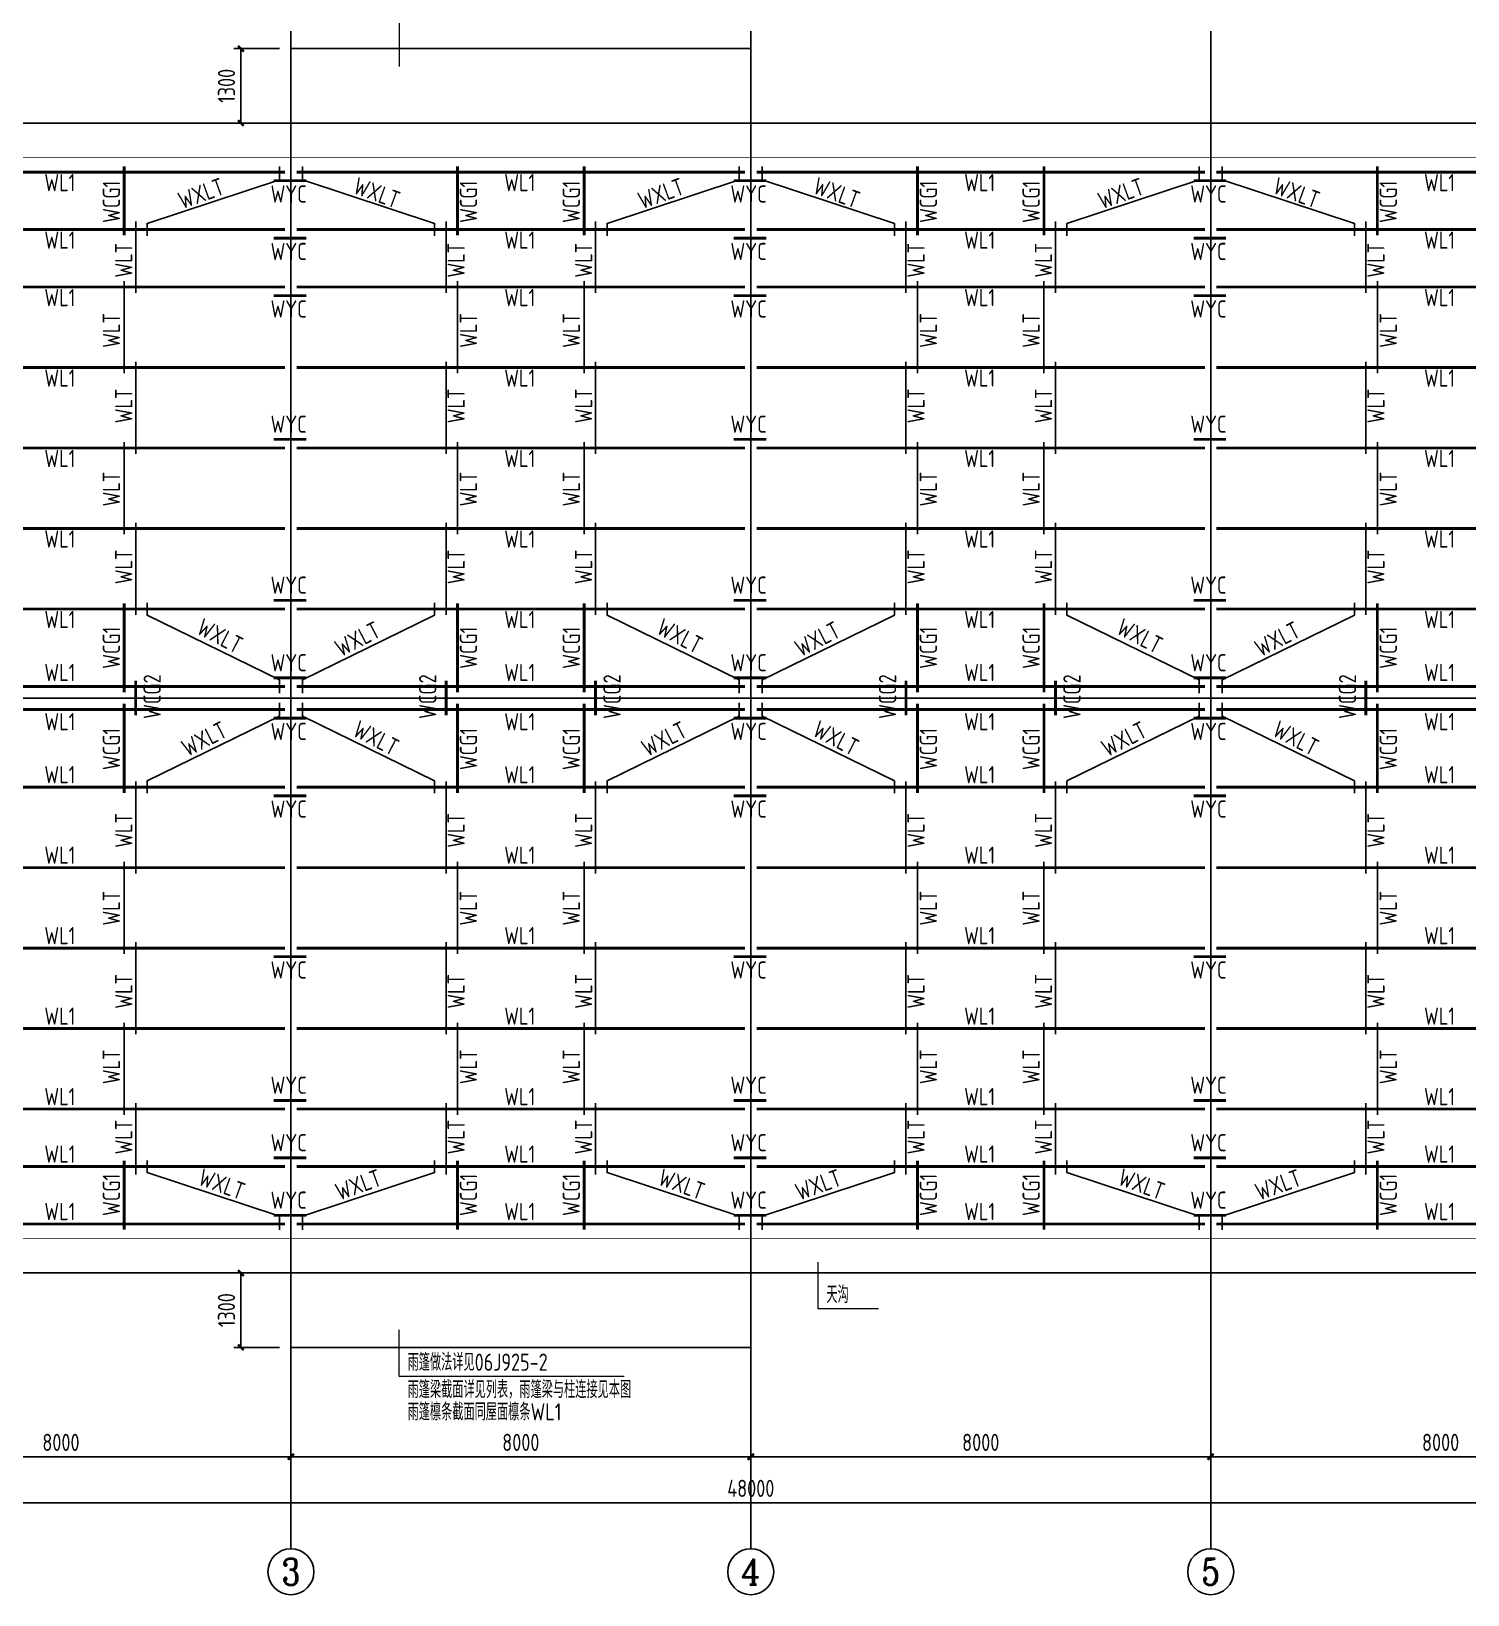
# Model space of a CAD drawing. Header units: millimetres. Extents: x 866561 to 877878, y 40199 to 44891.
# Drawn here: x 872449.4 to 872699.3, y 40438.3 to 40710.3 of the extents above; entities that cross this region are included whole.
import ezdxf
from ezdxf.enums import TextEntityAlignment as Align

# ---------------------------------------------------------------- set-up
doc = ezdxf.new("R2010")
doc.units = ezdxf.units.MM
doc.header["$LTSCALE"] = 1000
doc.header["$MEASUREMENT"] = 0
doc.linetypes.add('DOTE', pattern=[2.42, 2, -0.2, 0.02, -0.2])
for name, color, linetype in [('1307', 7, 'Continuous'), ('AXIS', 3, 'Continuous'), ('AXIS_TEXT', 7, 'Continuous'), ('DIM', 7, 'Continuous'), ('DOTE', 1, 'DOTE'), ('M_Prof', 2, 'Continuous'), ('标注', 7, 'Continuous'), ('檩条', 34, 'Continuous')]:
    doc.layers.add(name, color=color, linetype=linetype)
doc.layers.add('_0', color=7, linetype='Continuous', lineweight=25)
doc.layers.add('LZ', color=64, linetype='Continuous', lineweight=9)
doc.styles.add('_TCH_AXIS', font='COMPLEX', dxfattribs={"bigfont": 'GBCBIG'})
doc.styles.add('COMPLEX', font='COMPLEX')
doc.styles.add('GBHZ', font='gbenor.shx', dxfattribs={"width": 0.9, "bigfont": 'gbcbig.shx'})
doc.dimstyles.new('Y100', dxfattribs={"dimscale": 0, "dimtxt": 3, "dimasz": 0.01, "dimexe": 1.2, "dimexo": 2, "dimgap": 1, "dimtad": 1, "dimdec": 0, "dimlfac": 100, "dimzin": 0, "dimdsep": 46, "dimtxsty": 'GBHZ', "dimblk": 'DX', "dimcen": 0.09, "dimdle": 1, "dimclrd": 7, "dimclre": 7, "dimclrt": 7, "dimadec": 0, "dimazin": 0, "dimtfac": 1, "dimtdec": 0, "dimtix": 1, "dimtmove": 2, "dimatfit": 3, "dimldrblk": 'DX', "dimfxl": 0, "dimtolj": 1, "dimtzin": 0, "dimarcsym": 0})

# ---------------------------------------------------------------- blocks, each defined once
blk = doc.blocks.new('_AXISO')
blk.add_circle((0, 0), 0.5)
at = {"layer": 'AXIS_TEXT', "style": 'COMPLEX', "width": 1.041667}
blk.add_attdef('A', text='', height=0.56, dxfattribs=at).set_placement((-0.25, -0.28), (0.25, -0.28), align=Align.FIT)
blk = doc.blocks.new('DX')
at = {"color": 0, "linetype": 'ByBlock', "const_width": 40}
blk.add_lwpolyline([(-54, -51), (46, 49)], dxfattribs=at)
blk = doc.blocks.new('*D500')
at = {"layer": 'Defpoints', "color": 0, "transparency": 16777216}
for p in [(872414.6, 40478.3), (872494.6, 40478.3), (872494.6, 40462.3)]:
    blk.add_point(p, dxfattribs=at)
at = {"layer": 'dim', "color": 7, "lineweight": -2, "transparency": 16777216}
for p, q in [((872414.6, 40476.3), (872414.6, 40461.1)), ((872494.6, 40476.3), (872494.6, 40461.1)), ((872414.61, 40462.3), (872494.59, 40462.3))]:
    blk.add_line(p, q, dxfattribs=at)
at = {"layer": 'dim', "color": 7, "lineweight": -2, "transparency": 16777216, "xscale": 0.01, "yscale": 0.01, "zscale": 0.01, "rotation": 180}
blk.add_blockref('DX', (872414.6, 40462.3), dxfattribs=at)
at = {"layer": 'dim', "color": 7, "lineweight": -2, "transparency": 16777216, "xscale": 0.01, "yscale": 0.01, "zscale": 0.01}
blk.add_blockref('DX', (872494.6, 40462.3), dxfattribs=at)
at = {"layer": 'dim', "color": 7, "transparency": 16777216, "insert": (872454.6, 40464.8), "char_height": 3, "attachment_point": 5, "style": 'GBHZ'}
blk.add_mtext('\\A1;8000', dxfattribs=at)
blk = doc.blocks.new('*D501')
at = {"layer": 'Defpoints', "color": 0, "transparency": 16777216}
for p in [(872494.6, 40478.3), (872574.6, 40478.3), (872574.6, 40462.3)]:
    blk.add_point(p, dxfattribs=at)
at = {"layer": 'dim', "color": 7, "lineweight": -2, "transparency": 16777216}
for p, q in [((872494.6, 40476.3), (872494.6, 40461.1)), ((872574.6, 40476.3), (872574.6, 40461.1)), ((872494.61, 40462.3), (872574.59, 40462.3))]:
    blk.add_line(p, q, dxfattribs=at)
at = {"layer": 'dim', "color": 7, "lineweight": -2, "transparency": 16777216, "xscale": 0.01, "yscale": 0.01, "zscale": 0.01, "rotation": 180}
blk.add_blockref('DX', (872494.6, 40462.3), dxfattribs=at)
at = {"layer": 'dim', "color": 7, "lineweight": -2, "transparency": 16777216, "xscale": 0.01, "yscale": 0.01, "zscale": 0.01}
blk.add_blockref('DX', (872574.6, 40462.3), dxfattribs=at)
at = {"layer": 'dim', "color": 7, "transparency": 16777216, "insert": (872534.6, 40464.8), "char_height": 3, "attachment_point": 5, "style": 'GBHZ'}
blk.add_mtext('\\A1;8000', dxfattribs=at)
blk = doc.blocks.new('*D502')
at = {"layer": 'Defpoints', "color": 0, "transparency": 16777216}
for p in [(872574.6, 40478.3), (872654.6, 40478.3), (872654.6, 40462.3)]:
    blk.add_point(p, dxfattribs=at)
at = {"layer": 'dim', "color": 7, "lineweight": -2, "transparency": 16777216}
for p, q in [((872574.6, 40476.3), (872574.6, 40461.1)), ((872654.6, 40476.3), (872654.6, 40461.1)), ((872574.61, 40462.3), (872654.59, 40462.3))]:
    blk.add_line(p, q, dxfattribs=at)
at = {"layer": 'dim', "color": 7, "lineweight": -2, "transparency": 16777216, "xscale": 0.01, "yscale": 0.01, "zscale": 0.01, "rotation": 180}
blk.add_blockref('DX', (872574.6, 40462.3), dxfattribs=at)
at = {"layer": 'dim', "color": 7, "lineweight": -2, "transparency": 16777216, "xscale": 0.01, "yscale": 0.01, "zscale": 0.01}
blk.add_blockref('DX', (872654.6, 40462.3), dxfattribs=at)
at = {"layer": 'dim', "color": 7, "transparency": 16777216, "insert": (872614.6, 40464.8), "char_height": 3, "attachment_point": 5, "style": 'GBHZ'}
blk.add_mtext('\\A1;8000', dxfattribs=at)
blk = doc.blocks.new('*D503')
at = {"layer": 'Defpoints', "color": 0, "transparency": 16777216}
for p in [(872654.6, 40478.3), (872734.6, 40478.3), (872734.6, 40462.3)]:
    blk.add_point(p, dxfattribs=at)
at = {"layer": 'dim', "color": 7, "lineweight": -2, "transparency": 16777216}
for p, q in [((872654.6, 40476.3), (872654.6, 40461.1)), ((872734.6, 40476.3), (872734.6, 40461.1)), ((872654.61, 40462.3), (872734.59, 40462.3))]:
    blk.add_line(p, q, dxfattribs=at)
at = {"layer": 'dim', "color": 7, "lineweight": -2, "transparency": 16777216, "xscale": 0.01, "yscale": 0.01, "zscale": 0.01, "rotation": 180}
blk.add_blockref('DX', (872654.6, 40462.3), dxfattribs=at)
at = {"layer": 'dim', "color": 7, "lineweight": -2, "transparency": 16777216, "xscale": 0.01, "yscale": 0.01, "zscale": 0.01}
blk.add_blockref('DX', (872734.6, 40462.3), dxfattribs=at)
at = {"layer": 'dim', "color": 7, "transparency": 16777216, "insert": (872694.6, 40464.8), "char_height": 3, "attachment_point": 5, "style": 'GBHZ'}
blk.add_mtext('\\A1;8000', dxfattribs=at)
blk = doc.blocks.new('*D505')
at = {"layer": 'Defpoints', "color": 0, "transparency": 16777216}
for p in [(872334.6, 40478.3), (872814.6, 40478.3), (872334.6, 40454.3)]:
    blk.add_point(p, dxfattribs=at)
at = {"layer": 'dim', "color": 7, "lineweight": -2, "transparency": 16777216}
for p, q in [((872334.6, 40476.3), (872334.6, 40453.1)), ((872814.6, 40476.3), (872814.6, 40453.1)), ((872814.59, 40454.3), (872334.61, 40454.3))]:
    blk.add_line(p, q, dxfattribs=at)
at = {"layer": 'dim', "color": 7, "lineweight": -2, "transparency": 16777216, "xscale": 0.01, "yscale": 0.01, "zscale": 0.01, "rotation": 180}
blk.add_blockref('DX', (872334.6, 40454.3), dxfattribs=at)
at = {"layer": 'dim', "color": 7, "lineweight": -2, "transparency": 16777216, "xscale": 0.01, "yscale": 0.01, "zscale": 0.01}
blk.add_blockref('DX', (872814.6, 40454.3), dxfattribs=at)
at = {"layer": 'dim', "color": 7, "transparency": 16777216, "insert": (872574.6, 40456.8), "char_height": 3, "attachment_point": 5, "style": 'GBHZ'}
blk.add_mtext('\\A1;48000', dxfattribs=at)
blk = doc.blocks.new('*D574')
at = {"layer": 'Defpoints', "color": 0, "transparency": 16777216}
for p in [(872494.6, 40707.3), (872485.9, 40694.3), (872494.6, 40694.3)]:
    blk.add_point(p, dxfattribs=at)
at = {"layer": 'M_Prof', "color": 7, "lineweight": -2, "transparency": 16777216}
for p, q in [((872492.6, 40707.3), (872484.7, 40707.3)), ((872485.9, 40707.29), (872485.9, 40694.31)), ((872492.6, 40694.3), (872484.7, 40694.3))]:
    blk.add_line(p, q, dxfattribs=at)
at = {"layer": 'M_Prof', "color": 7, "lineweight": -2, "transparency": 16777216, "xscale": 0.01, "yscale": 0.01, "zscale": 0.01}
for p, rotation in [((872485.9, 40707.3), 90), ((872485.9, 40694.3), 270)]:
    blk.add_blockref('DX', p, dxfattribs=dict(at, rotation=rotation))
at = {"layer": 'M_Prof', "color": 7, "transparency": 16777216, "insert": (872483.4, 40700.8), "char_height": 3, "attachment_point": 5, "rotation": 90, "style": 'GBHZ'}
blk.add_mtext('\\A1;1300', dxfattribs=at)
blk = doc.blocks.new('*D575')
at = {"layer": 'Defpoints', "color": 0, "transparency": 16777216}
for p in [(872485.9, 40494.3), (872494.6, 40494.3), (872494.6, 40481.3)]:
    blk.add_point(p, dxfattribs=at)
at = {"layer": 'M_Prof', "color": 7, "lineweight": -2, "transparency": 16777216}
for p, q in [((872492.6, 40494.3), (872484.7, 40494.3)), ((872485.9, 40481.31), (872485.9, 40494.29)), ((872492.6, 40481.3), (872484.7, 40481.3))]:
    blk.add_line(p, q, dxfattribs=at)
at = {"layer": 'M_Prof', "color": 7, "lineweight": -2, "transparency": 16777216, "xscale": 0.01, "yscale": 0.01, "zscale": 0.01}
for p, rotation in [((872485.9, 40494.3), 90), ((872485.9, 40481.3), 270)]:
    blk.add_blockref('DX', p, dxfattribs=dict(at, rotation=rotation))
at = {"layer": 'M_Prof', "color": 7, "transparency": 16777216, "insert": (872483.4, 40487.8), "char_height": 3, "attachment_point": 5, "rotation": 90, "style": 'GBHZ'}
blk.add_mtext('\\A1;1300', dxfattribs=at)

msp = doc.modelspace()

# ---------------------------------------------------------------- linework, layer by layer
at = {"layer": '_0', "color": 0, "const_width": 0.3}
for points in [[(872494.598, 40694.296), (872494.598, 40707.296), (872574.598, 40707.296), (872574.598, 40694.296)], [(872494.598, 40494.296), (872494.598, 40481.296), (872574.598, 40481.296), (872574.598, 40494.296)]]:
    msp.add_lwpolyline(points, dxfattribs=at)
at = {"layer": 'AXIS', "color": 0}
for p, q in [((872494.598, 40478.296), (872494.598, 40446.296)), ((872574.598, 40478.296), (872574.598, 40446.296)), ((872654.598, 40478.296), (872654.598, 40446.296))]:
    msp.add_line(p, q, dxfattribs=at)
at = {"layer": 'DOTE', "linetype": 'DOTE'}
for p, q in [((872494.598, 40478.296), (872494.598, 40710.296)), ((872574.598, 40478.296), (872574.598, 40710.296)), ((872654.598, 40478.296), (872654.598, 40710.296)), ((872318.598, 40694.296), (872830.598, 40694.296)), ((872318.598, 40594.296), (872830.598, 40594.296)), ((872830.598, 40494.296), (872318.598, 40494.296))]:
    msp.add_line(p, q, dxfattribs=at)
at = {"layer": 'LZ'}
for p, q in [((872513.459, 40718.691), (872513.459, 40704.184)), ((872586.307, 40488.038), (872586.307, 40496.175)), ((872596.801, 40488.038), (872586.307, 40488.038)), ((872513.459, 40476.272), (872513.459, 40484.408)), ((872552.578, 40476.272), (872513.459, 40476.272))]:
    msp.add_line(p, q, dxfattribs=at)
at = {"layer": '标注', "const_width": 0.15}
for points in [[(872331.598, 40694.296), (872331.598, 40688.296), (872817.598, 40688.296), (872817.598, 40694.296)], [(872331.598, 40494.296), (872331.598, 40500.296), (872817.598, 40500.296), (872817.598, 40494.296)]]:
    msp.add_lwpolyline(points, close=True, dxfattribs=at)
at = {"layer": '檩条', "color": 4, "linetype": 'ByBlock'}
for p, q in [((872467.598, 40664.796), (872467.598, 40677.187)), ((872521.598, 40664.796), (872521.598, 40677.187)), ((872547.598, 40664.796), (872547.598, 40677.187)), ((872601.598, 40664.796), (872601.598, 40677.187)), ((872627.598, 40664.796), (872627.598, 40677.187)), ((872681.598, 40664.796), (872681.598, 40677.187)), ((872467.598, 40636.796), (872467.598, 40652.796)), ((872521.598, 40636.796), (872521.598, 40652.796)), ((872547.598, 40636.796), (872547.598, 40652.796)), ((872601.598, 40636.796), (872601.598, 40652.796)), ((872627.598, 40636.796), (872627.598, 40652.796)), ((872681.598, 40636.796), (872681.598, 40652.796)), ((872467.598, 40608.796), (872467.598, 40624.796)), ((872521.598, 40608.796), (872521.598, 40624.796)), ((872547.598, 40608.796), (872547.598, 40624.796)), ((872601.598, 40608.796), (872601.598, 40624.796)), ((872627.598, 40608.796), (872627.598, 40624.796)), ((872681.598, 40608.796), (872681.598, 40624.796)), ((872467.598, 40579.796), (872467.598, 40563.796)), ((872521.598, 40579.796), (872521.598, 40563.796)), ((872547.598, 40579.796), (872547.598, 40563.796)), ((872601.598, 40579.796), (872601.598, 40563.796)), ((872627.598, 40579.796), (872627.598, 40563.796)), ((872681.598, 40579.796), (872681.598, 40563.796)), ((872467.598, 40551.796), (872467.598, 40535.796)), ((872521.598, 40551.796), (872521.598, 40535.796)), ((872547.598, 40551.796), (872547.598, 40535.796)), ((872601.598, 40551.796), (872601.598, 40535.796)), ((872627.598, 40551.796), (872627.598, 40535.796)), ((872681.598, 40551.796), (872681.598, 40535.796)), ((872467.598, 40523.796), (872467.598, 40511.406)), ((872521.598, 40523.796), (872521.598, 40511.406)), ((872547.598, 40523.796), (872547.598, 40511.406)), ((872601.598, 40523.796), (872601.598, 40511.406)), ((872627.598, 40523.796), (872627.598, 40511.406)), ((872681.598, 40523.796), (872681.598, 40511.406))]:
    msp.add_line(p, q, dxfattribs=at)
at = {"layer": '檩条', "color": 4}
for p, q in [((872465.598, 40666.796), (872465.598, 40650.796)), ((872523.598, 40666.796), (872523.598, 40650.796)), ((872545.598, 40666.796), (872545.598, 40650.796)), ((872603.598, 40666.796), (872603.598, 40650.796)), ((872625.598, 40666.796), (872625.598, 40650.796)), ((872683.598, 40666.796), (872683.598, 40650.796)), ((872465.598, 40638.796), (872465.598, 40622.796)), ((872523.598, 40638.796), (872523.598, 40622.796)), ((872545.598, 40638.796), (872545.598, 40622.796)), ((872603.598, 40638.796), (872603.598, 40622.796)), ((872625.598, 40638.796), (872625.598, 40622.796)), ((872683.598, 40638.796), (872683.598, 40622.796)), ((872465.598, 40549.796), (872465.598, 40565.796)), ((872523.598, 40549.796), (872523.598, 40565.796)), ((872545.598, 40549.796), (872545.598, 40565.796)), ((872603.598, 40549.796), (872603.598, 40565.796)), ((872625.598, 40549.796), (872625.598, 40565.796)), ((872683.598, 40549.796), (872683.598, 40565.796)), ((872465.598, 40521.796), (872465.598, 40537.796)), ((872523.598, 40521.796), (872523.598, 40537.796)), ((872545.598, 40521.796), (872545.598, 40537.796)), ((872603.598, 40521.796), (872603.598, 40537.796)), ((872625.598, 40521.796), (872625.598, 40537.796)), ((872683.598, 40521.796), (872683.598, 40537.796))]:
    msp.add_line(p, q, dxfattribs=at)
at = {"layer": '檩条', "color": 4, "const_width": 0.5}
for points in [[(872493.598, 40685.796), (872415.598, 40685.796)], [(872465.598, 40686.796), (872465.598, 40674.796)], [(872573.598, 40685.796), (872495.598, 40685.796)], [(872523.598, 40686.796), (872523.598, 40674.796)], [(872545.598, 40686.796), (872545.598, 40674.796)], [(872653.598, 40685.796), (872575.598, 40685.796)], [(872603.598, 40686.796), (872603.598, 40674.796)], [(872625.598, 40686.796), (872625.598, 40674.796)], [(872733.598, 40685.796), (872655.598, 40685.796)], [(872683.598, 40686.796), (872683.598, 40674.796)], [(872493.598, 40675.796), (872415.598, 40675.796)], [(872573.598, 40675.796), (872495.598, 40675.796)], [(872653.598, 40675.796), (872575.598, 40675.796)], [(872733.598, 40675.796), (872655.598, 40675.796)], [(872493.598, 40665.796), (872415.598, 40665.796)], [(872573.598, 40665.796), (872495.598, 40665.796)], [(872653.598, 40665.796), (872575.598, 40665.796)], [(872733.598, 40665.796), (872655.598, 40665.796)], [(872415.598, 40651.796), (872493.598, 40651.796)], [(872495.598, 40651.796), (872573.598, 40651.796)], [(872575.598, 40651.796), (872653.598, 40651.796)], [(872655.598, 40651.796), (872733.598, 40651.796)], [(872415.598, 40637.796), (872493.598, 40637.796)], [(872495.598, 40637.796), (872573.598, 40637.796)], [(872575.598, 40637.796), (872653.598, 40637.796)], [(872655.598, 40637.796), (872733.598, 40637.796)], [(872415.598, 40623.796), (872493.598, 40623.796)], [(872495.598, 40623.796), (872573.598, 40623.796)], [(872575.598, 40623.796), (872653.598, 40623.796)], [(872655.598, 40623.796), (872733.598, 40623.796)], [(872415.598, 40609.796), (872493.598, 40609.796)], [(872465.598, 40595.296), (872465.598, 40610.796)], [(872495.598, 40609.796), (872573.598, 40609.796)], [(872523.598, 40595.296), (872523.598, 40610.796)], [(872545.598, 40595.296), (872545.598, 40610.796)], [(872575.598, 40609.796), (872653.598, 40609.796)], [(872603.598, 40595.296), (872603.598, 40610.796)], [(872625.598, 40595.296), (872625.598, 40610.796)], [(872655.598, 40609.796), (872733.598, 40609.796)], [(872683.598, 40595.296), (872683.598, 40610.796)], [(872415.598, 40596.296), (872493.598, 40596.296)], [(872467.598, 40597.296), (872467.598, 40591.296)], [(872495.598, 40596.296), (872573.598, 40596.296)], [(872521.598, 40597.296), (872521.598, 40591.296)], [(872547.598, 40597.296), (872547.598, 40591.296)], [(872575.598, 40596.296), (872653.598, 40596.296)], [(872601.598, 40597.296), (872601.598, 40591.296)], [(872627.598, 40597.296), (872627.598, 40591.296)], [(872655.598, 40596.296), (872733.598, 40596.296)], [(872681.598, 40597.296), (872681.598, 40591.296)], [(872465.598, 40593.296), (872465.598, 40577.796)], [(872523.598, 40593.296), (872523.598, 40577.796)], [(872545.598, 40593.296), (872545.598, 40577.796)], [(872603.598, 40593.296), (872603.598, 40577.796)], [(872625.598, 40593.296), (872625.598, 40577.796)], [(872683.598, 40593.296), (872683.598, 40577.796)], [(872415.598, 40592.296), (872493.598, 40592.296)], [(872495.598, 40592.296), (872573.598, 40592.296)], [(872575.598, 40592.296), (872653.598, 40592.296)], [(872655.598, 40592.296), (872733.598, 40592.296)], [(872415.598, 40578.796), (872493.598, 40578.796)], [(872495.598, 40578.796), (872573.598, 40578.796)], [(872575.598, 40578.796), (872653.598, 40578.796)], [(872655.598, 40578.796), (872733.598, 40578.796)], [(872415.598, 40564.796), (872493.598, 40564.796)], [(872495.598, 40564.796), (872573.598, 40564.796)], [(872575.598, 40564.796), (872653.598, 40564.796)], [(872655.598, 40564.796), (872733.598, 40564.796)], [(872415.598, 40550.796), (872493.598, 40550.796)], [(872495.598, 40550.796), (872573.598, 40550.796)], [(872575.598, 40550.796), (872653.598, 40550.796)], [(872655.598, 40550.796), (872733.598, 40550.796)], [(872415.598, 40536.796), (872493.598, 40536.796)], [(872495.598, 40536.796), (872573.598, 40536.796)], [(872575.598, 40536.796), (872653.598, 40536.796)], [(872655.598, 40536.796), (872733.598, 40536.796)], [(872493.598, 40522.796), (872415.598, 40522.796)], [(872573.598, 40522.796), (872495.598, 40522.796)], [(872653.598, 40522.796), (872575.598, 40522.796)], [(872733.598, 40522.796), (872655.598, 40522.796)], [(872493.598, 40512.796), (872415.598, 40512.796)], [(872465.598, 40501.796), (872465.598, 40513.796)], [(872573.598, 40512.796), (872495.598, 40512.796)], [(872523.598, 40501.796), (872523.598, 40513.796)], [(872545.598, 40501.796), (872545.598, 40513.796)], [(872653.598, 40512.796), (872575.598, 40512.796)], [(872603.598, 40501.796), (872603.598, 40513.796)], [(872625.598, 40501.796), (872625.598, 40513.796)], [(872733.598, 40512.796), (872655.598, 40512.796)], [(872683.598, 40501.796), (872683.598, 40513.796)], [(872493.598, 40502.796), (872415.598, 40502.796)], [(872573.598, 40502.796), (872495.598, 40502.796)], [(872653.598, 40502.796), (872575.598, 40502.796)], [(872733.598, 40502.796), (872655.598, 40502.796)]]:
    msp.add_lwpolyline(points, dxfattribs=at)
at = {"layer": '檩条', "color": 4, "linetype": 'ByBlock'}
for points in [[(872492.598, 40686.797), (872492.598, 40684.447), (872469.598, 40676.866), (872469.598, 40674.726)], [(872496.598, 40686.797), (872496.598, 40684.447), (872519.598, 40676.866), (872519.598, 40674.726)], [(872572.598, 40686.797), (872572.598, 40684.447), (872549.598, 40676.866), (872549.598, 40674.726)], [(872576.598, 40686.797), (872576.598, 40684.447), (872599.598, 40676.866), (872599.598, 40674.726)], [(872652.598, 40686.797), (872652.598, 40684.447), (872629.598, 40676.866), (872629.598, 40674.726)], [(872656.598, 40686.797), (872656.598, 40684.447), (872679.598, 40676.866), (872679.598, 40674.726)], [(872492.598, 40595.121), (872492.598, 40597.471), (872469.598, 40608.726), (872469.598, 40610.866)], [(872496.598, 40595.121), (872496.598, 40597.471), (872519.598, 40608.726), (872519.598, 40610.866)], [(872572.598, 40595.121), (872572.598, 40597.471), (872549.598, 40608.726), (872549.598, 40610.866)], [(872576.598, 40595.121), (872576.598, 40597.471), (872599.598, 40608.726), (872599.598, 40610.866)], [(872652.598, 40595.121), (872652.598, 40597.471), (872629.598, 40608.726), (872629.598, 40610.866)], [(872656.598, 40595.121), (872656.598, 40597.471), (872679.598, 40608.726), (872679.598, 40610.866)], [(872492.598, 40593.471), (872492.598, 40591.121), (872469.598, 40579.866), (872469.598, 40577.726)], [(872496.598, 40593.471), (872496.598, 40591.121), (872519.598, 40579.866), (872519.598, 40577.726)], [(872572.598, 40593.471), (872572.598, 40591.121), (872549.598, 40579.866), (872549.598, 40577.726)], [(872576.598, 40593.471), (872576.598, 40591.121), (872599.598, 40579.866), (872599.598, 40577.726)], [(872652.598, 40593.471), (872652.598, 40591.121), (872629.598, 40579.866), (872629.598, 40577.726)], [(872656.598, 40593.471), (872656.598, 40591.121), (872679.598, 40579.866), (872679.598, 40577.726)], [(872492.598, 40501.795), (872492.598, 40504.146), (872469.598, 40511.726), (872469.598, 40513.866)], [(872496.598, 40501.795), (872496.598, 40504.146), (872519.598, 40511.726), (872519.598, 40513.866)], [(872572.598, 40501.795), (872572.598, 40504.146), (872549.598, 40511.726), (872549.598, 40513.866)], [(872576.598, 40501.795), (872576.598, 40504.146), (872599.598, 40511.726), (872599.598, 40513.866)], [(872652.598, 40501.795), (872652.598, 40504.146), (872629.598, 40511.726), (872629.598, 40513.866)], [(872656.598, 40501.795), (872656.598, 40504.146), (872679.598, 40511.726), (872679.598, 40513.866)]]:
    msp.add_lwpolyline(points, dxfattribs=at)
at = {"layer": '檩条', "color": 6, "const_width": 0.5}
for points in [[(872491.615, 40684.296), (872497.282, 40684.296)], [(872571.615, 40684.296), (872577.282, 40684.296)], [(872651.615, 40684.296), (872657.282, 40684.296)], [(872491.615, 40674.296), (872497.282, 40674.296)], [(872571.615, 40674.296), (872577.282, 40674.296)], [(872651.615, 40674.296), (872657.282, 40674.296)], [(872491.615, 40664.296), (872497.282, 40664.296)], [(872571.615, 40664.296), (872577.282, 40664.296)], [(872651.615, 40664.296), (872657.282, 40664.296)], [(872491.615, 40639.296), (872497.282, 40639.296)], [(872571.615, 40639.296), (872577.282, 40639.296)], [(872651.615, 40639.296), (872657.282, 40639.296)], [(872491.615, 40611.296), (872497.282, 40611.296)], [(872571.615, 40611.296), (872577.282, 40611.296)], [(872651.615, 40611.296), (872657.282, 40611.296)], [(872491.615, 40597.796), (872497.282, 40597.796)], [(872571.615, 40597.796), (872577.282, 40597.796)], [(872651.615, 40597.796), (872657.282, 40597.796)], [(872491.615, 40590.796), (872497.282, 40590.796)], [(872571.615, 40590.796), (872577.282, 40590.796)], [(872651.615, 40590.796), (872657.282, 40590.796)], [(872491.615, 40577.296), (872497.282, 40577.296)], [(872571.615, 40577.296), (872577.282, 40577.296)], [(872651.615, 40577.296), (872657.282, 40577.296)], [(872491.615, 40549.296), (872497.282, 40549.296)], [(872571.615, 40549.296), (872577.282, 40549.296)], [(872651.615, 40549.296), (872657.282, 40549.296)], [(872491.615, 40524.296), (872497.282, 40524.296)], [(872571.615, 40524.296), (872577.282, 40524.296)], [(872651.615, 40524.296), (872657.282, 40524.296)], [(872491.615, 40514.296), (872497.282, 40514.296)], [(872571.615, 40514.296), (872577.282, 40514.296)], [(872651.615, 40514.296), (872657.282, 40514.296)], [(872491.615, 40504.296), (872497.282, 40504.296)], [(872571.615, 40504.296), (872577.282, 40504.296)], [(872651.615, 40504.296), (872657.282, 40504.296)]]:
    msp.add_lwpolyline(points, dxfattribs=at)

# ---------------------------------------------------------------- block references
at = {"layer": 'AXIS', "color": 0}
ref = msp.add_blockref('_AXISO', (872494.598, 40442.296), dxfattribs=dict(at, xscale=8, yscale=8, zscale=8))
ref.add_attrib('A', '3', dxfattribs={"layer": 'AXIS_TEXT', "color": 0, "height": 4.659, "style": '_TCH_AXIS'}).set_placement((872493.045, 40439.967), (872496.151, 40439.967), align=Align.FIT)
ref = msp.add_blockref('_AXISO', (872574.598, 40442.296), dxfattribs=dict(at, xscale=8, yscale=8, zscale=8))
ref.add_attrib('A', '4', dxfattribs={"layer": 'AXIS_TEXT', "color": 0, "height": 4.454, "style": '_TCH_AXIS'}).set_placement((872572.901, 40440.069), (872576.295, 40440.069), align=Align.FIT)
ref = msp.add_blockref('_AXISO', (872654.598, 40442.296), dxfattribs=dict(at, xscale=8, yscale=8, zscale=8))
ref.add_attrib('A', '5', dxfattribs={"layer": 'AXIS_TEXT', "color": 0, "height": 4.659, "style": '_TCH_AXIS'}).set_placement((872653.045, 40439.967), (872656.151, 40439.967), align=Align.FIT)

# ---------------------------------------------------------------- texts
at = {"layer": '1307', "style": 'GBHZ', "width": 0.9}
for s, p in [('WL1', (872451.72, 40682.466)), ('WL1', (872531.72, 40682.466)), ('WL1', (872611.72, 40682.466)), ('WL1', (872691.72, 40682.466)), ('WL1', (872451.72, 40672.466)), ('WL1', (872531.72, 40672.466)), ('WL1', (872611.72, 40672.466)), ('WL1', (872691.72, 40672.466)), ('WL1', (872451.72, 40662.466)), ('WL1', (872531.72, 40662.466)), ('WL1', (872611.72, 40662.466)), ('WL1', (872691.72, 40662.466)), ('WL1', (872451.72, 40648.466)), ('WL1', (872531.72, 40648.466)), ('WL1', (872611.72, 40648.466)), ('WL1', (872691.72, 40648.466)), ('WL1', (872451.72, 40634.466)), ('WL1', (872531.72, 40634.466)), ('WL1', (872611.72, 40634.466)), ('WL1', (872691.72, 40634.466)), ('WL1', (872451.72, 40620.466)), ('WL1', (872531.72, 40620.466)), ('WL1', (872611.72, 40620.466)), ('WL1', (872691.72, 40620.466)), ('WL1', (872451.72, 40606.466)), ('WL1', (872531.72, 40606.466)), ('WL1', (872611.72, 40606.466)), ('WL1', (872691.72, 40606.466)), ('WL1', (872451.72, 40597.238)), ('WL1', (872531.72, 40597.238)), ('WL1', (872611.72, 40597.238)), ('WL1', (872691.72, 40597.238)), ('WL1', (872451.72, 40588.688)), ('WL1', (872531.72, 40588.688)), ('WL1', (872611.72, 40588.688)), ('WL1', (872691.72, 40588.688)), ('WL1', (872451.72, 40579.46)), ('WL1', (872531.72, 40579.46)), ('WL1', (872611.72, 40579.46)), ('WL1', (872691.72, 40579.46)), ('WL1', (872451.72, 40565.46)), ('WL1', (872531.72, 40565.46)), ('WL1', (872611.72, 40565.46)), ('WL1', (872691.72, 40565.46)), ('WL1', (872451.72, 40551.46)), ('WL1', (872531.72, 40551.46)), ('WL1', (872611.72, 40551.46)), ('WL1', (872691.72, 40551.46)), ('WL1', (872451.72, 40537.46)), ('WL1', (872531.72, 40537.46)), ('WL1', (872611.72, 40537.46)), ('WL1', (872691.72, 40537.46)), ('WL1', (872451.72, 40523.46)), ('WL1', (872531.72, 40523.46)), ('WL1', (872611.72, 40523.46)), ('WL1', (872691.72, 40523.46)), ('WL1', (872451.72, 40513.46)), ('WL1', (872531.72, 40513.46)), ('WL1', (872611.72, 40513.46)), ('WL1', (872691.72, 40513.46)), ('WL1', (872451.72, 40503.46)), ('WL1', (872531.72, 40503.46)), ('WL1', (872611.72, 40503.46)), ('WL1', (872691.72, 40503.46)), ('天沟', (872587.751, 40489.021)), ('雨篷做法详见06J925-2', (872514.903, 40477.255)), ('雨篷梁截面详见列表，雨篷梁与柱连接见本图', (872514.903, 40472.497)), ('雨篷檩条截面同屋面檩条WL1', (872514.903, 40468.623))]:
    msp.add_text(s, height=3, dxfattribs=at).set_placement(p)
for s, rotation, p in [('WCG1', 90, (872464.872, 40676.96)), ('WXLT', 19.9872, (872475.687, 40679.288)), ('WXLT', 340.0128, (872505.219, 40682.179)), ('WCG1', 90, (872526.991, 40676.96)), ('WCG1', 90, (872544.872, 40676.96)), ('WXLT', 19.9872, (872555.687, 40679.288)), ('WXLT', 340.0128, (872585.219, 40682.179)), ('WCG1', 90, (872606.991, 40676.96)), ('WCG1', 90, (872624.872, 40676.96)), ('WXLT', 19.9872, (872635.687, 40679.288)), ('WXLT', 340.0128, (872665.219, 40682.179)), ('WCG1', 90, (872686.991, 40676.96)), ('WLT', 90, (872467.02, 40667.447)), ('WLT', 90, (872524.843, 40667.447)), ('WLT', 90, (872547.02, 40667.447)), ('WLT', 90, (872604.843, 40667.447)), ('WLT', 90, (872627.02, 40667.447)), ('WLT', 90, (872684.843, 40667.447)), ('WLT', 90, (872464.872, 40655.23)), ('WLT', 90, (872526.991, 40655.23)), ('WLT', 90, (872544.872, 40655.23)), ('WLT', 90, (872606.991, 40655.23)), ('WLT', 90, (872624.872, 40655.23)), ('WLT', 90, (872686.991, 40655.23)), ('WLT', 90, (872467.02, 40642.1)), ('WLT', 90, (872524.843, 40642.1)), ('WLT', 90, (872547.02, 40642.1)), ('WLT', 90, (872604.843, 40642.1)), ('WLT', 90, (872627.02, 40642.1)), ('WLT', 90, (872684.843, 40642.1)), ('WLT', 90, (872464.872, 40627.63)), ('WLT', 90, (872526.991, 40627.63)), ('WLT', 90, (872544.872, 40627.63)), ('WLT', 90, (872606.991, 40627.63)), ('WLT', 90, (872624.872, 40627.63)), ('WLT', 90, (872686.991, 40627.63)), ('WLT', 90, (872467.02, 40614.1)), ('WLT', 90, (872524.843, 40614.1)), ('WLT', 90, (872547.02, 40614.1)), ('WLT', 90, (872604.843, 40614.1)), ('WLT', 90, (872627.02, 40614.1)), ('WLT', 90, (872684.843, 40614.1)), ('WXLT', 332.72655, (872477.969, 40605.624)), ('WXLT', 27.27345, (872503.279, 40601.38)), ('WXLT', 332.72655, (872557.969, 40605.624)), ('WXLT', 27.27345, (872583.279, 40601.38)), ('WXLT', 332.72655, (872637.969, 40605.624)), ('WXLT', 27.27345, (872663.279, 40601.38)), ('WCG1', 90, (872464.872, 40599.383)), ('WCG1', 90, (872526.991, 40599.383)), ('WCG1', 90, (872544.872, 40599.383)), ('WCG1', 90, (872606.991, 40599.383)), ('WCG1', 90, (872624.872, 40599.383)), ('WCG1', 90, (872686.991, 40599.383)), ('WCG2', 90, (872471.966, 40590.674)), ('WCG2', 90, (872519.898, 40590.674)), ('WCG2', 90, (872551.966, 40590.674)), ('WCG2', 90, (872599.898, 40590.674)), ('WCG2', 90, (872631.966, 40590.674)), ('WCG2', 90, (872679.898, 40590.674)), ('WCG1', 90, (872464.872, 40581.77)), ('WXLT', 27.27345, (872476.611, 40583.999)), ('WXLT', 332.72655, (872505.119, 40587.848)), ('WCG1', 90, (872526.991, 40581.77)), ('WCG1', 90, (872544.872, 40581.77)), ('WXLT', 27.27345, (872556.611, 40583.999)), ('WXLT', 332.72655, (872585.119, 40587.848)), ('WCG1', 90, (872606.991, 40581.77)), ('WCG1', 90, (872624.872, 40581.77)), ('WXLT', 27.27345, (872636.611, 40583.999)), ('WXLT', 332.72655, (872665.119, 40587.848)), ('WCG1', 90, (872686.991, 40581.77)), ('WLT', 90, (872467.02, 40568.253)), ('WLT', 90, (872524.843, 40568.253)), ('WLT', 90, (872547.02, 40568.253)), ('WLT', 90, (872604.843, 40568.253)), ('WLT', 90, (872627.02, 40568.253)), ('WLT', 90, (872684.843, 40568.253)), ('WLT', 90, (872464.872, 40554.723)), ('WLT', 90, (872526.991, 40554.723)), ('WLT', 90, (872544.872, 40554.723)), ('WLT', 90, (872606.991, 40554.723)), ('WLT', 90, (872624.872, 40554.723)), ('WLT', 90, (872686.991, 40554.723)), ('WLT', 90, (872467.02, 40540.253)), ('WLT', 90, (872524.843, 40540.253)), ('WLT', 90, (872547.02, 40540.253)), ('WLT', 90, (872604.843, 40540.253)), ('WLT', 90, (872627.02, 40540.253)), ('WLT', 90, (872684.843, 40540.253)), ('WLT', 90, (872464.872, 40527.123)), ('WLT', 90, (872526.991, 40527.123)), ('WLT', 90, (872544.872, 40527.123)), ('WLT', 90, (872606.991, 40527.123)), ('WLT', 90, (872624.872, 40527.123)), ('WLT', 90, (872686.991, 40527.123)), ('WLT', 90, (872467.02, 40514.906)), ('WLT', 90, (872524.843, 40514.906)), ('WLT', 90, (872547.02, 40514.906)), ('WLT', 90, (872604.843, 40514.906)), ('WLT', 90, (872627.02, 40514.906)), ('WLT', 90, (872684.843, 40514.906)), ('WXLT', 340.0128, (872478.256, 40509.699)), ('WXLT', 19.9872, (872503.046, 40506.828)), ('WXLT', 340.0128, (872558.256, 40509.699)), ('WXLT', 19.9872, (872583.046, 40506.828)), ('WXLT', 340.0128, (872638.256, 40509.699)), ('WXLT', 19.9872, (872663.046, 40506.828)), ('WCG1', 90, (872464.872, 40504.193)), ('WCG1', 90, (872526.991, 40504.193)), ('WCG1', 90, (872544.872, 40504.193)), ('WCG1', 90, (872606.991, 40504.193)), ('WCG1', 90, (872624.872, 40504.193)), ('WCG1', 90, (872686.991, 40504.193))]:
    msp.add_text(s, height=3, rotation=rotation, dxfattribs=at).set_placement(p)
at = {"layer": '檩条', "color": 6, "style": 'GBHZ', "width": 0.9}
for p in [(872491.066, 40680.487), (872571.066, 40680.487), (872651.066, 40680.487), (872491.066, 40670.487), (872571.066, 40670.487), (872651.066, 40670.487), (872491.066, 40660.487), (872571.066, 40660.487), (872651.066, 40660.487), (872491.066, 40640.439), (872571.066, 40640.439), (872651.066, 40640.439), (872491.066, 40612.439), (872571.066, 40612.439), (872651.066, 40612.439), (872491.066, 40598.939), (872571.066, 40598.939), (872651.066, 40598.939), (872491.066, 40586.987), (872571.066, 40586.987), (872651.066, 40586.987), (872491.066, 40573.487), (872571.066, 40573.487), (872651.066, 40573.487), (872491.066, 40545.487), (872571.066, 40545.487), (872651.066, 40545.487), (872491.066, 40525.439), (872571.066, 40525.439), (872651.066, 40525.439), (872491.066, 40515.439), (872571.066, 40515.439), (872651.066, 40515.439), (872491.066, 40505.439), (872571.066, 40505.439), (872651.066, 40505.439)]:
    msp.add_text('WYC', height=3, dxfattribs=at).set_placement(p)

# ---------------------------------------------------------------- dimensions: what is measured, and where the dimension line sits
at = {"layer": 'dim'}
for base, p1, p2, picture, middle in [((872334.598, 40454.296), (872814.598, 40478.296), (872334.598, 40478.296), '*D505', (872574.598, 40456.796)), ((872494.598, 40462.296), (872414.598, 40478.296), (872494.598, 40478.296), '*D500', (872454.598, 40464.796)), ((872574.598, 40462.296), (872494.598, 40478.296), (872574.598, 40478.296), '*D501', (872534.598, 40464.796)), ((872654.598, 40462.296), (872574.598, 40478.296), (872654.598, 40478.296), '*D502', (872614.598, 40464.796)), ((872734.598, 40462.296), (872654.598, 40478.296), (872734.598, 40478.296), '*D503', (872694.598, 40464.796))]:
    dim = msp.add_linear_dim(base=base, p1=p1, p2=p2, dimstyle='Y100', override={"dimscale": 1, "dimfxl": 2}, dxfattribs=at)
    dim.commit()
    dim.dimension.update_dxf_attribs({"geometry": picture, "text_midpoint": middle})
at = {"layer": 'M_Prof'}
for base, p1, p2, angle, picture, middle in [((872485.896, 40694.296), (872494.598, 40707.296), (872494.598, 40694.296), 90, '*D574', (872483.396, 40700.796)), ((872485.896, 40494.296), (872494.598, 40481.296), (872494.598, 40494.296), 270, '*D575', (872483.396, 40487.796))]:
    dim = msp.add_linear_dim(base=base, p1=p1, p2=p2, angle=angle, dimstyle='Y100', override={"dimscale": 1, "dimfxl": 2}, dxfattribs=at)
    dim.commit()
    dim.dimension.update_dxf_attribs({"geometry": picture, "text_midpoint": middle})

doc.saveas('drawing.dxf')
